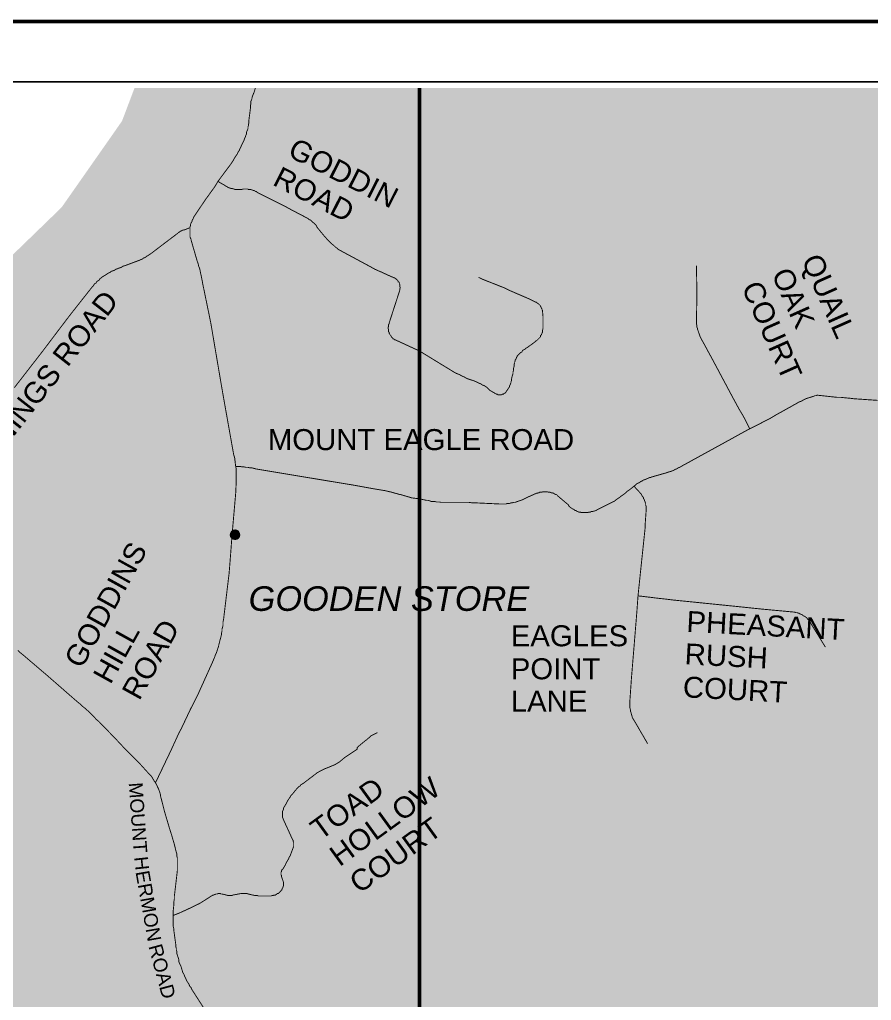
# Model space of a CAD drawing. Header units: millimetres. Extents: x 10 to 1080, y 12 to 847.
# Drawn here: x 719.5 to 861.5, y 683.6 to 847.1 of the extents above; entities that cross this region are included whole.
import ezdxf

# ---------------------------------------------------------------- set-up
doc = ezdxf.new("R2010")
doc.units = ezdxf.units.MM

msp = doc.modelspace()

# ---------------------------------------------------------------- hatches: boundary and pattern name
at = {"layer": 'H', "linetype": 'CONTINUOUS'}
for points in [[(944.704, 570.742), (940.47, 570.9), (936.149, 570.742), (931.827, 570.477), (929.64, 570.318), (927.523, 570.142), (925.318, 570.054), (923.202, 569.895), (920.997, 569.718), (918.88, 569.63), (916.675, 569.63), (912.354, 569.718), (909.814, 569.807), (907.627, 569.895), (905.422, 569.895), (903.129, 569.895), (900.853, 569.895), (898.472, 569.807), (896.108, 569.718), (893.815, 569.56), (891.364, 569.472), (889, 569.295), (886.619, 569.136), (884.167, 568.96), (881.803, 568.713), (879.334, 568.537), (876.882, 568.36), (874.518, 568.113), (872.067, 567.937), (869.597, 567.69), (867.234, 567.514), (864.87, 567.267), (862.401, 567.09), (860.037, 566.932), (857.673, 566.755), (855.292, 566.596), (853.017, 566.42), (850.724, 566.332), (848.607, 566.244), (852.17, 570.142), (834.037, 605.614), (843.703, 613.075), (870.797, 623.394), (903.041, 631.79), (912.777, 635.6), (906.939, 654.985), (902.458, 678.268), (899.231, 711.2), (894.662, 722.806), (891.452, 733.125), (876.635, 727.287), (871.467, 723.388), (859.861, 713.74), (846.243, 705.362), (834.637, 704.674), (819.82, 705.362), (804.333, 708.572), (802.375, 724.076), (797.207, 740.234), (785.618, 751.84), (767.503, 733.725), (751.999, 718.908), (742.35, 719.578), (729.403, 707.302), (723.988, 701.798), (721.448, 703.333), (717.638, 705.362), (713.74, 707.214), (709.842, 708.995), (705.785, 710.53), (701.71, 711.958), (701.622, 712.717), (696.807, 711.958), (694.355, 714.163), (691.974, 716.368), (690.88, 718.485), (686.47, 719.067), (681.567, 721.783), (676.998, 725.082), (672.835, 727.198), (667.932, 730.762), (664.122, 731.344), (664.722, 745.737), (679.962, 741.927), (687.828, 758.525), (694.937, 752.51), (696.207, 754.292), (696.119, 754.803), (696.383, 759.037), (696.965, 763.605), (697.9, 767.68), (699.258, 771.49), (700.952, 775.123), (701.71, 776.482), (701.463, 791.457), (726.528, 815.763), (736.6, 830.157), (738.681, 835.66), (948.849, 835.66), (948.849, 570.318), (944.704, 570.742)], [(780.627, 804.58), (779.357, 806.873), (778.087, 804.58), (779.357, 802.393), (780.627, 804.58), (780.627, 804.58)], [(780.627, 804.58), (780.362, 804.58), (779.357, 802.816), (778.422, 804.58), (779.357, 806.362), (780.362, 804.58), (780.627, 804.58), (779.357, 806.873), (778.087, 804.58), (779.357, 802.393), (780.627, 804.58), (780.627, 804.58)], [(757.255, 761.153), (757.079, 761.912), (756.744, 762.512), (756.144, 762.847), (755.474, 763.023), (754.715, 762.847), (754.115, 762.512), (753.78, 761.912), (753.604, 761.153), (753.78, 760.483), (754.115, 759.883), (754.715, 759.548), (755.474, 759.372), (756.144, 759.548), (756.744, 759.883), (757.079, 760.483), (757.255, 761.153), (757.255, 761.153)], [(757.079, 761.153), (756.92, 760.554), (756.567, 760.06), (756.073, 759.636), (755.474, 759.548), (754.803, 759.636), (754.292, 760.06), (753.957, 760.554), (753.78, 761.153), (753.957, 761.824), (754.292, 762.335), (754.803, 762.67), (755.474, 762.847), (756.073, 762.67), (756.567, 762.335), (756.92, 761.824), (757.079, 761.153), (757.079, 761.153)], [(756.32, 761.153), (756.232, 761.488), (756.073, 761.824), (755.809, 762), (755.474, 762.088), (755.05, 762), (754.803, 761.824), (754.627, 761.488), (754.539, 761.153), (754.627, 760.818), (754.803, 760.554), (755.05, 760.395), (755.474, 760.307), (755.809, 760.395), (756.073, 760.554), (756.232, 760.818), (756.32, 761.153), (756.32, 761.153)], [(756.144, 761.153), (756.073, 760.906), (755.985, 760.642), (755.721, 760.554), (755.474, 760.483), (755.138, 760.554), (754.962, 760.642), (754.803, 760.906), (754.715, 761.153), (754.803, 761.488), (754.962, 761.665), (755.138, 761.824), (755.474, 761.912), (755.721, 761.824), (755.985, 761.665), (756.073, 761.488), (756.144, 761.153), (756.144, 761.153)], [(802.375, 724.076), (804.333, 708.572), (819.82, 705.362), (834.637, 704.674), (846.243, 705.362), (859.861, 713.74), (871.467, 723.388), (876.635, 727.287), (891.452, 733.125), (894.662, 722.806), (899.231, 711.2), (902.458, 678.268), (906.939, 654.985), (912.777, 635.6), (903.041, 631.79), (870.797, 623.394), (843.703, 613.075), (834.037, 605.614), (852.17, 570.142), (848.607, 566.244), (849.207, 566.244), (834.637, 551.692), (840.475, 538.815), (802.711, 488.438), (802.217, 489.126), (800.435, 493.007), (798.83, 497.082), (795.355, 502.25), (792.215, 505.213), (789.005, 508.088), (786.289, 511.722), (784.437, 515.532), (783.078, 519.677), (782.391, 521.723), (780.874, 525.78), (778.334, 530.348), (775.794, 533.735), (773.007, 536.875), (769.955, 539.75), (766.727, 542.378), (763.27, 544.83), (759.707, 547.123), (755.985, 549.24), (754.115, 550.333), (752.263, 551.356), (750.305, 552.45), (748.365, 553.473), (746.407, 554.478), (744.467, 555.502), (742.615, 556.507), (740.657, 557.618), (739.652, 558.13), (732.525, 556.436), (732.79, 544.583), (726.264, 530.86), (723.142, 524.334), (722.207, 519.765), (722.877, 514.015), (725.593, 511.052), (734.219, 509.182), (736.177, 508.935), (733.302, 494.965), (732.278, 489.126), (728.98, 480.236), (737.605, 465.243), (747.518, 446.193), (733.548, 450.338), (730.409, 438.062), (720.76, 407.158), (717.885, 398.268), (714.745, 388.108), (713.475, 387.174), (712.047, 376.096), (715.945, 344.77), (716.615, 324.026), (716.439, 318.682), (723.388, 318.435), (731.608, 319.705), (737.358, 321.557), (743.373, 323.25), (749.635, 324.273), (754.962, 326.39), (761.488, 331.47), (750.641, 308.786), (742.95, 291.677), (741.257, 289.313), (754.715, 277.195), (760.801, 272.292), (760.73, 272.115), (769.444, 264.583), (777.487, 249.678), (794.597, 237.155), (804.333, 230.293), (811.777, 224.032), (798.054, 219.957), (781.473, 215.988), (770.043, 212.602), (757.502, 208.033), (746.072, 201.172), (734.06, 195.404), (725.082, 194.91), (725.258, 194.134), (725.593, 192.105), (725.752, 188.048), (725.17, 184.062), (724.905, 183.392), (714.587, 181.698), (699.17, 173.743), (696.295, 178.312), (682.078, 173.143), (680.879, 176.53), (652.868, 161.713), (660.647, 138.007), (660.4, 137.83), (656.749, 135.467), (653.203, 133.103), (649.552, 130.722), (645.918, 128.358), (642.285, 125.977), (638.634, 123.702), (635, 121.32), (631.349, 118.957), (627.803, 116.664), (624.152, 114.3), (620.942, 115.394), (619.584, 117.51), (618.402, 119.556), (617.22, 121.744), (616.038, 123.702), (614.68, 125.977), (613.569, 128.27), (612.299, 130.475), (610.958, 132.415), (609.424, 134.197), (608.154, 136.066), (606.795, 138.254), (605.367, 140.035), (603.673, 143.087), (601.892, 144.445), (599.863, 145.715), (598.17, 147.496), (596.724, 149.26), (595.118, 151.042), (593.513, 152.647), (591.22, 153.846), (589.439, 155.187), (587.675, 156.545), (586.052, 158.415), (585.717, 160.778), (585.047, 162.895), (584.112, 165.1), (582.172, 166.194), (580.549, 167.887), (579.543, 169.845), (578.785, 171.962), (577.762, 173.902), (576.668, 175.772), (575.398, 177.553), (573.775, 178.982), (571.659, 182.457), (568.784, 186.778), (566.932, 189.988), (565.82, 194.486), (564.462, 203.87), (563.704, 208.527), (563.88, 211.332), (563.704, 215.477), (563.457, 217.77), (563.28, 220.133), (563.368, 222.426), (563.28, 224.614), (562.857, 227.418), (561.675, 229.694), (560.828, 232.586), (561.428, 234.774), (561.852, 237.825), (561.922, 240.206), (561.587, 242.658), (561.763, 245.286), (562.01, 247.65), (561.852, 250.278), (561.164, 254.423), (561.922, 257.052), (562.522, 259.256), (562.275, 261.532), (561.499, 263.56), (560.405, 265.518), (559.805, 267.882), (559.223, 270.175), (557.953, 273.297), (556.26, 274.92), (554.814, 277.53), (554.39, 280), (553.72, 282.363), (552.962, 284.656), (551.85, 286.508), (550.668, 288.713), (549.222, 291.165), (547.194, 292.947), (545.412, 294.552), (543.56, 296.422), (543.719, 298.697), (542.537, 300.655), (540.42, 302.348), (538.057, 304.976), (535.34, 306.405), (532.553, 307.763), (530.26, 309.545), (528.232, 310.903), (526.874, 312.755), (526.45, 314.872), (524.51, 315.807), (522.305, 316.054), (518.248, 316.565), (515.779, 316.9), (513.592, 317.324), (511.387, 317.923), (508.935, 318.17), (507.153, 316.988), (506.465, 314.96), (505.037, 313.267), (503.255, 311.997), (501.897, 310.303), (500.292, 308.698), (498.422, 307.587), (496.658, 306.07), (495.212, 304.377), (494.453, 302.348), (493.942, 299.896), (493.607, 297.603), (493.942, 295.24), (494.453, 293.123), (495.212, 290.83), (495.723, 288.625), (494.03, 286.508), (493.342, 284.304), (491.649, 281.693), (489.462, 280.846), (485.14, 280.423), (481.577, 280.582), (479.637, 281.852), (478.102, 283.457), (476.673, 285.08), (475.068, 286.773), (472.863, 287.267), (470.658, 286.685), (468.965, 285.238), (467.184, 283.88), (465.067, 282.875), (463.462, 281.34), (464.732, 279.488), (466.602, 278.306), (468.63, 277.372), (469.724, 275.502), (468.877, 273.385), (467.095, 272.027), (463.973, 269.663), (462.104, 268.058), (460.075, 266.876), (457.958, 266.1), (455.665, 265.606), (452.702, 266.277), (450.674, 267.212), (448.469, 267.635), (444.835, 268.482), (442.718, 268.993), (440.514, 268.393), (436.792, 268.217), (434.763, 268.905), (432.805, 269.998), (431.465, 271.78), (432.647, 273.72), (433.405, 275.925), (433.317, 278.218), (432.805, 280.335), (432.894, 282.963), (431.959, 285.327), (428.925, 284.568), (426.72, 283.88), (424.603, 283.457), (421.375, 283.968), (419.188, 284.392), (417.072, 284.903), (415.025, 285.926), (412.838, 286.685), (410.792, 287.62), (409.698, 289.56), (409.875, 291.765), (410.298, 293.97), (410.298, 296.157), (409.61, 298.203), (408.252, 300.143), (406.4, 301.66), (404.53, 303.107), (402.837, 304.712), (400.897, 305.823), (399.715, 307.675), (400.297, 309.792), (399.962, 311.997), (397.845, 313.355), (395.905, 314.537), (394.547, 316.318), (393.1, 318.1), (391.672, 319.793), (390.225, 321.398), (388.108, 322.668), (386.592, 324.185), (385.057, 325.878), (383.452, 327.325), (381.582, 328.595), (379.465, 329.265), (378.125, 331.047), (378.037, 333.252), (377.349, 335.368), (375.92, 336.973), (374.05, 338.332), (372.11, 339.425), (370.152, 340.536), (368.035, 341.383), (365.919, 341.965), (363.555, 341.63), (361.615, 340.607), (359.745, 338.914), (357.875, 337.82), (355.935, 336.797), (353.818, 335.703), (351.878, 334.522), (350.255, 332.652), (348.915, 330.8), (347.98, 328.754), (347.133, 326.637), (345.599, 325.032), (343.323, 324.785), (340.184, 324.785), (337.732, 325.367), (335.615, 324.185), (334.522, 322.333), (334.433, 320.128), (334.098, 317.923), (332.899, 315.807), (331.805, 313.866), (330.958, 311.75), (330.712, 309.545), (330.288, 307.252), (329.935, 304.976), (329.688, 302.683), (329.018, 300.39), (328.083, 298.203), (327.325, 296.157), (327.06, 293.97), (328.665, 292.347), (329.935, 290.583), (328.665, 288.802), (326.39, 287.955), (323.25, 287.778), (321.045, 288.29), (319.864, 290.23), (318.682, 292.276), (316.812, 293.705), (314.025, 294.975), (311.732, 295.487), (309.615, 295.91), (307.763, 297.092), (306.405, 299.05), (305.47, 300.99), (304.712, 303.107), (303.689, 305.135), (301.995, 306.405), (300.302, 307.852), (298.962, 309.545), (297.268, 307.94), (296.422, 305.894), (293.282, 304.2), (291.5, 305.558), (289.648, 306.828), (287.69, 307.852), (287.267, 309.968), (287.69, 312.173), (285.75, 313.09), (283.457, 313.602), (281.34, 314.202), (279.224, 315.295), (278.642, 317.5), (277.954, 319.617), (276.013, 321.222), (274.144, 319.793), (272.874, 317.923), (269.998, 319.193), (268.217, 320.64), (266.435, 321.98), (263.984, 324.45), (262.202, 325.72), (260.862, 327.484), (261.108, 329.688), (261.867, 331.893), (262.714, 334.01), (262.467, 337.644), (261.532, 339.602), (260.597, 341.718), (258.992, 343.323), (255.94, 345.352), (253.065, 346.71), (251.195, 347.892), (249.167, 348.827), (248.92, 351.032), (250.19, 352.884), (251.707, 354.842), (254.088, 354.93), (255.782, 356.358), (257.969, 356.623), (260.174, 357.117), (261.444, 359.234), (261.779, 361.527), (261.62, 363.732), (260.438, 365.584), (258.992, 367.277), (256.117, 367.63), (255.429, 369.746), (254.088, 371.44), (252.307, 372.957), (250.525, 374.227), (248.497, 374.826), (247.138, 376.767), (248.162, 378.707), (247.385, 381), (245.78, 382.517), (245.622, 384.81), (244.687, 386.75), (243.575, 388.796), (242.235, 390.56), (241.035, 392.43), (239.518, 394.212), (239.43, 396.416), (240.453, 398.533), (240.612, 401.144), (240.788, 403.86), (239.43, 405.888), (238.584, 408.005), (236.467, 409.452), (235.038, 411.304), (233.08, 412.838), (233.168, 415.202), (234.103, 417.318), (235.462, 419.276), (236.978, 421.04), (238.072, 422.998), (237.825, 425.274), (237.49, 427.902), (236.22, 429.683), (234.527, 431.377), (232.657, 433.246), (230.628, 434.587), (229.182, 436.28), (227.489, 437.815), (226.219, 439.667), (224.79, 441.537), (223.943, 443.742), (222.92, 445.77), (220.98, 447.216), (218.775, 448.557), (216.57, 449.827), (214.365, 450.25), (212.249, 450.427), (209.797, 450.515), (206.163, 450.427), (203.87, 451.026), (201.595, 450.338), (199.972, 448.31), (201.665, 446.705), (199.549, 444.588), (196.938, 445.347), (194.822, 445.435), (192.105, 444.923), (189.054, 445.012), (187.202, 443.406), (184.908, 442.472), (182.88, 441.113), (181.01, 439.596), (179.317, 438.15), (177.288, 437.056), (175.084, 436.457), (173.055, 435.522), (170.762, 434.675), (168.575, 434.852), (166.793, 436.545), (165.947, 438.82), (165.259, 440.937), (163.142, 442.048), (160.955, 442.56), (158.574, 442.383), (156.369, 441.713), (154.005, 440.778), (151.377, 440.267), (148.59, 440.267), (146.385, 439.843), (145.45, 437.727), (145.115, 435.522), (142.663, 436.122), (142.152, 438.326), (140.458, 439.932), (138.43, 441.113), (136.472, 442.207), (134.285, 442.807), (131.745, 442.048), (128.605, 441.537), (126.153, 441.872), (123.525, 441.784), (121.497, 442.983), (120.05, 444.588), (117.775, 445.012), (116.082, 446.528), (116.152, 448.822), (114.124, 450.938), (112.607, 453.214), (111.425, 454.995), (110.155, 456.777), (108.797, 458.47), (107.527, 460.252), (106.257, 461.945), (104.898, 463.726), (103.54, 465.42), (102.182, 467.113), (100.842, 468.806), (99.572, 470.57), (98.213, 472.264), (95.585, 475.738), (93.133, 479.213), (90.682, 482.776), (88.477, 486.41), (86.448, 490.132), (84.578, 494.03), (83.062, 498.016), (81.527, 502.92), (80.433, 507.065), (79.498, 511.298), (78.74, 515.532), (78.228, 519.853), (77.805, 524.175), (77.558, 528.496), (77.47, 532.8), (77.558, 534.917), (77.558, 537.122), (77.717, 539.238), (77.893, 541.443), (78.052, 543.56), (78.317, 545.765), (78.564, 547.882), (79.252, 552.115), (80.098, 556.348), (81.192, 560.582), (82.374, 564.727), (84.402, 570.054), (86.448, 573.793), (87.63, 575.645), (117.687, 575.645), (138.007, 572.435), (144.445, 544.23), (141.905, 543.225), (154.764, 537.88), (160.443, 536.028), (171.185, 535.693), (189.318, 535.34), (206.834, 533.912), (226.06, 527.897), (227.842, 532.888), (253.912, 548.552), (259.239, 550.333), (265.677, 550.668), (269.575, 552.115), (277.019, 556.772), (283.122, 559.223), (290.989, 559.982), (306.317, 558.553), (306.652, 558.288), (307.005, 558.624), (310.885, 558.888), (317.659, 563.122), (325.543, 568.113), (333.745, 573.528), (338.825, 576.827), (341.365, 576.756), (344.928, 576.068), (348.492, 574.71), (351.949, 572.858), (355.759, 569.718), (358.228, 566.173), (359.234, 564.303), (360.257, 562.363), (362.462, 558.8), (365.425, 555.925), (369.993, 554.32), (376.255, 554.478), (378.46, 554.902), (380.577, 555.325), (382.782, 555.748), (384.898, 556.013), (387.773, 556.436), (392.007, 557.107), (396.064, 558.042), (400.138, 559.135), (404.107, 560.405), (408.005, 561.852), (411.903, 563.457), (415.713, 565.238), (419.435, 567.09), (423.069, 569.048), (424.18, 569.63), (421.128, 576.333), (406.224, 573.952), (411.057, 595.383), (409.452, 607.06), (401.408, 603.85), (401.832, 611.893), (404.618, 612.74), (404.195, 626.022), (394.882, 630.432), (373.539, 618.737), (369.482, 635.67), (377.19, 651.845), (407.405, 673.276), (407.829, 671.23), (482.177, 704.003), (500.715, 623.323), (501.227, 623.57), (505.372, 625.863), (509.182, 627.892), (512.992, 630.008), (516.802, 632.037), (520.612, 634.065), (522.552, 635.088), (524.422, 636.094), (526.362, 637.117), (528.232, 638.14), (530.172, 639.233), (532.042, 640.256), (534.335, 641.438), (544.495, 629.585), (550.422, 631.613), (546.523, 639.568), (541.532, 645.336), (541.602, 645.407), (545.412, 647.453), (549.222, 649.57), (553.032, 651.598), (556.772, 653.627), (560.582, 655.743), (564.392, 657.772), (568.202, 659.888), (572.012, 661.917), (575.733, 664.034), (579.543, 666.15), (583.353, 668.196), (587.163, 670.313), (590.885, 672.342), (596.724, 674.458), (601.133, 674.458), (603.338, 674.458), (605.455, 674.37), (607.642, 674.194), (609.847, 674.123), (611.964, 674.035), (614.168, 673.858), (616.373, 673.7), (618.49, 673.612), (620.695, 673.435), (622.882, 673.347), (624.999, 673.276), (629.32, 673.188), (633.642, 673.276), (637.875, 673.523), (642.108, 673.947), (646.254, 674.617), (650.399, 675.728), (653.627, 676.734), (657.684, 678.18), (661.67, 679.873), (665.568, 681.743), (669.378, 683.772), (673.1, 685.976), (676.734, 688.252), (680.297, 690.704), (683.683, 693.42), (687.07, 696.136), (690.192, 699.1), (693.332, 702.063), (696.207, 705.273), (699.082, 708.572), (701.71, 711.958), (705.785, 710.53), (709.842, 708.995), (713.74, 707.214), (717.638, 705.362), (721.448, 703.333), (723.988, 701.798), (729.403, 707.302), (742.35, 719.578), (751.999, 718.908), (767.503, 733.725), (785.618, 751.84), (797.207, 740.234), (802.375, 724.076), (802.375, 724.076)], [(737.535, 693.667), (736.265, 695.96), (734.995, 693.667), (736.265, 691.48), (737.535, 693.667), (737.535, 693.667)], [(737.535, 693.667), (737.27, 693.667), (736.265, 691.903), (735.33, 693.667), (736.265, 695.448), (737.27, 693.667), (737.535, 693.667), (736.265, 695.96), (734.995, 693.667), (736.265, 691.48), (737.535, 693.667), (737.535, 693.667)]]:
    msp.add_hatch(color=256, dxfattribs=at).paths.add_polyline_path(points)

# ---------------------------------------------------------------- linework, layer by layer
at = {"layer": 'P'}
for points, const_width in [([(16.157, 12.118), (16.157, 846.755), (1080.082, 846.755), (1080.082, 12.118), (16.157, 12.118)], 0.602), ([(42.245, 29.475), (42.245, 836.683), (948.002, 836.683), (948.002, 29.475), (42.245, 29.475), (42.245, 29.475)], 0.301), ([(786.201, 835.66), (786.201, 654.138), (678.092, 654.138), (569.965, 654.138), (569.965, 762.265), (569.965, 835.66)], 0.602), ([(752.581, 820.085), (754.786, 823.048), (754.962, 823.313), (755.121, 823.56), (755.297, 823.895), (755.474, 824.159), (755.632, 824.406), (755.809, 824.653), (755.968, 825.006), (756.144, 825.253), (756.232, 825.5), (756.814, 826.699), (756.902, 826.858), (756.991, 827.123), (757.079, 827.37), (757.167, 827.546), (757.238, 827.793), (757.326, 827.969), (757.326, 828.216), (757.414, 828.463), (757.502, 828.64), (757.59, 828.887), (757.59, 829.151), (757.661, 829.398), (757.661, 829.575), (757.749, 829.822), (757.749, 830.086), (757.749, 830.333), (758.014, 832.362), (758.014, 832.785), (758.084, 833.049), (758.084, 833.296), (758.084, 833.473), (758.172, 833.632), (758.261, 833.896), (758.261, 834.055), (758.349, 834.319), (758.437, 834.478), (758.508, 834.743), (758.596, 834.902), (758.684, 835.166), (758.772, 835.501), (758.825, 835.66)], 0.151), ([(948.831, 654.138), (894.327, 654.138), (786.201, 654.138), (786.201, 835.66)], 0.602), ([(747.924, 812.377), (747.924, 812.465), (748.012, 812.729), (748.012, 812.888), (748.101, 813.153), (748.189, 813.312), (748.277, 813.488), (748.277, 813.576), (748.348, 813.735), (748.436, 813.823), (748.524, 814.07), (748.612, 814.246), (750.552, 817.122), (752.087, 819.238), (752.581, 820.085)], 0.151), ([(752.581, 820.085), (753.604, 819.503), (753.851, 819.326), (754.027, 819.238), (754.204, 819.15), (754.274, 819.079), (754.539, 818.991), (754.786, 818.903), (754.962, 818.903), (755.209, 818.815), (755.297, 818.815), (755.474, 818.727), (755.632, 818.727), (755.721, 818.727), (755.968, 818.727), (756.144, 818.727), (756.479, 818.727), (756.814, 818.815), (756.991, 818.815), (757.167, 818.815), (757.238, 818.815), (757.414, 818.815), (757.59, 818.815), (757.661, 818.727), (757.837, 818.727), (757.925, 818.727), (758.084, 818.727), (758.261, 818.656), (758.349, 818.656), (758.508, 818.568), (758.596, 818.568), (758.772, 818.48), (758.86, 818.392), (759.019, 818.392), (759.107, 818.303), (759.195, 818.233), (759.354, 818.145), (763.252, 816.187), (763.588, 816.028), (763.94, 815.852), (764.187, 815.693), (764.522, 815.516), (767.574, 813.911), (767.75, 813.735), (767.997, 813.647), (768.085, 813.576), (768.174, 813.488), (768.332, 813.312), (768.597, 813.153), (768.756, 812.976), (768.932, 812.8), (769.02, 812.641), (769.091, 812.465), (770.202, 811.107), (770.714, 810.525), (770.872, 810.348), (771.137, 810.101), (771.296, 809.925), (771.56, 809.678), (771.895, 809.413), (772.142, 809.166), (772.478, 808.919), (772.654, 808.743), (772.989, 808.567), (778.157, 805.78), (778.757, 805.445), (779.339, 805.18), (779.939, 804.933), (780.45, 804.686), (781.032, 804.422), (781.791, 804.086), (781.967, 803.998), (782.055, 803.998), (782.144, 803.91), (782.302, 803.839), (782.302, 803.751), (782.479, 803.663), (782.567, 803.575), (782.638, 803.416), (782.638, 803.328), (782.726, 803.328), (782.814, 803.24), (782.814, 803.152), (782.814, 803.063), (782.902, 802.905), (782.902, 802.816), (782.902, 802.728), (782.902, 802.569), (782.99, 802.393), (782.902, 802.217), (782.902, 802.058), (782.902, 801.97), (781.121, 796.466), (781.121, 796.378), (781.032, 796.219), (781.032, 796.131), (781.032, 796.043), (781.032, 795.955), (781.032, 795.867), (780.944, 795.796), (780.944, 795.532), (781.032, 795.443), (781.032, 795.373), (781.032, 795.285), (781.032, 795.108), (781.032, 795.02), (781.121, 794.949), (781.121, 794.861), (781.121, 794.773), (781.209, 794.685), (781.209, 794.597), (781.368, 794.438), (781.456, 794.262), (781.544, 794.103), (781.632, 794.015), (781.72, 793.926), (781.791, 793.838), (781.879, 793.838), (781.967, 793.75), (782.055, 793.679), (782.144, 793.679), (786.201, 791.81), (789.252, 789.94), (791.88, 788.335), (792.304, 788.088), (792.798, 787.912), (793.221, 787.665), (793.644, 787.488), (794.068, 787.241), (794.332, 787.153), (794.579, 787.065), (794.844, 786.977), (795.091, 786.906), (795.338, 786.818), (795.514, 786.73), (795.761, 786.642), (796.025, 786.483), (796.272, 786.395), (796.449, 786.306), (796.696, 786.13), (796.96, 786.059), (797.207, 785.883), (797.384, 785.795), (797.542, 785.636), (797.878, 785.283), (798.301, 785.036), (798.477, 784.948), (798.724, 784.789), (798.812, 784.701), (798.901, 784.701), (798.989, 784.613), (799.077, 784.613), (799.148, 784.613), (799.236, 784.525), (799.324, 784.525), (799.412, 784.525), (799.5, 784.525), (799.571, 784.525), (799.659, 784.525), (799.747, 784.525), (799.835, 784.525), (799.994, 784.613), (800.082, 784.613), (800.171, 784.613), (800.171, 784.701), (800.259, 784.701), (800.347, 784.789), (800.418, 784.789), (800.506, 784.86), (800.594, 784.948), (800.682, 785.125), (800.77, 785.213), (800.841, 785.372), (800.929, 785.46), (801.017, 785.636), (801.105, 785.707), (801.194, 785.883), (801.194, 785.971), (801.264, 786.13), (801.352, 786.306), (801.352, 786.395), (801.441, 786.553), (801.441, 786.73), (801.529, 786.906), (801.529, 786.977), (801.529, 787.153), (801.617, 787.576), (801.776, 788.088), (801.776, 788.335), (801.864, 788.67), (801.864, 788.935), (801.952, 789.27), (801.952, 789.358), (801.952, 789.605), (802.04, 789.781), (802.04, 789.94), (802.111, 790.116), (802.111, 790.293), (802.199, 790.363), (802.287, 790.54), (802.375, 790.787), (802.464, 790.875), (802.464, 790.963), (802.534, 791.051), (802.711, 791.21), (802.887, 791.386), (803.046, 791.563), (803.222, 791.633), (803.31, 791.81), (803.469, 791.986), (803.645, 792.057), (803.804, 792.145), (803.981, 792.321), (804.157, 792.409), (805.427, 793.327), (805.498, 793.415), (805.586, 793.503), (805.674, 793.503), (805.762, 793.591), (805.85, 793.679), (806.009, 793.838), (806.097, 793.926), (806.185, 794.015), (806.274, 794.103), (806.344, 794.173), (806.344, 794.35), (806.432, 794.438), (806.521, 794.526), (806.521, 794.597), (806.609, 794.773), (806.609, 794.861), (806.697, 794.949), (806.697, 795.108), (806.697, 795.285), (806.768, 795.532), (806.768, 795.708), (806.768, 795.955), (806.768, 796.219), (806.768, 796.466), (806.768, 796.643), (806.768, 796.89), (806.768, 797.225), (806.768, 797.56), (806.697, 798.407), (806.697, 798.583), (806.609, 798.671), (806.609, 798.759), (806.609, 798.83), (806.521, 798.918), (806.521, 799.006), (806.432, 799.095), (806.432, 799.183), (806.344, 799.253), (806.344, 799.342), (806.274, 799.43), (806.185, 799.518), (806.097, 799.606), (806.009, 799.677), (805.921, 799.765), (805.85, 799.765), (805.762, 799.853), (805.674, 799.941), (805.586, 799.941), (804.58, 800.453), (801.264, 801.882), (800.418, 802.305), (796.537, 803.839), (796.449, 803.91), (796.025, 804.086)], 0.151), ([(718.644, 785.707), (723.124, 791.475), (727.869, 797.736), (731.679, 802.569), (731.855, 802.728), (731.926, 802.905), (732.102, 803.063), (732.278, 803.152), (732.349, 803.328), (732.525, 803.487), (732.702, 803.575), (732.861, 803.751), (732.949, 803.91), (733.125, 803.998), (733.284, 804.175), (733.46, 804.263), (733.884, 804.51), (734.131, 804.686), (734.395, 804.845), (734.642, 804.933), (734.818, 805.109), (735.065, 805.18), (735.312, 805.268), (735.577, 805.445), (735.824, 805.533), (736, 805.603), (736.247, 805.692), (736.512, 805.78), (736.759, 805.956), (737.006, 806.027), (737.27, 806.115), (739.122, 806.803), (739.299, 806.873), (739.546, 806.962), (739.722, 807.05), (739.969, 807.138), (740.145, 807.297), (740.392, 807.385), (740.569, 807.473), (740.745, 807.649), (740.992, 807.72), (741.151, 807.896), (741.327, 807.985), (745.896, 811.459), (746.072, 811.618), (746.16, 811.618), (746.231, 811.706), (746.319, 811.795), (746.407, 811.795), (746.495, 811.883), (746.584, 811.883), (746.672, 811.953), (747.095, 812.042), (747.924, 812.377)], 0.151), ([(755.544, 772.583), (755.474, 773.095), (755.474, 773.359), (755.385, 773.695), (755.385, 773.942), (755.297, 774.277), (755.209, 774.541), (753.851, 782.161), (753.181, 785.971), (752.158, 791.986), (751.399, 796.466), (750.041, 803.063), (749.97, 803.487), (749.882, 803.91), (749.794, 804.333), (749.706, 804.757), (749.618, 805.18), (749.547, 805.533), (749.371, 805.956), (749.282, 806.379), (749.124, 806.803), (748.101, 810.348), (748.101, 810.525), (748.012, 810.613), (747.924, 810.86), (747.924, 811.195), (747.924, 811.371), (747.924, 811.459), (747.924, 811.618), (747.924, 811.883), (747.924, 812.218), (747.924, 812.377)], 0.151), ([(841.234, 778.863), (840.564, 780.203), (840.052, 781.138), (839.541, 781.985), (839.029, 782.92), (838.518, 783.855), (836.401, 787.823), (835.131, 790.205), (833.438, 793.327), (833.191, 793.75), (833.014, 794.103), (832.944, 794.262), (832.767, 794.773), (832.679, 795.02), (832.591, 795.285), (832.52, 795.443), (832.52, 795.62), (832.432, 795.796), (832.432, 795.955), (832.432, 796.131), (832.344, 796.29), (832.344, 796.466), (832.344, 796.643), (832.344, 796.802), (832.432, 801.299), (832.344, 806.027)], 0.151), ([(841.234, 778.863), (842.927, 779.709), (844.709, 780.627), (845.714, 781.226), (848.007, 782.496), (849.189, 783.167), (849.277, 783.255), (849.789, 783.431), (850.547, 783.855), (851.905, 784.278), (852.064, 784.366), (852.152, 784.366), (852.241, 784.366), (852.417, 784.437), (852.488, 784.437), (852.576, 784.437), (852.664, 784.437), (855.715, 784.102), (856.386, 784.102), (857.144, 784.013), (857.92, 783.943), (858.679, 783.855), (862.577, 783.59)], 0.151), ([(821.937, 769.285), (822.272, 769.549), (822.431, 769.708), (822.607, 769.796), (822.854, 769.885), (823.031, 770.043), (823.207, 770.132), (823.278, 770.132), (823.366, 770.22), (823.542, 770.308), (823.789, 770.396), (823.965, 770.467), (824.124, 770.555), (824.389, 770.643), (824.548, 770.731), (824.724, 770.731), (824.9, 770.819), (825.147, 770.89), (826.929, 771.402), (827.264, 771.49), (827.511, 771.578), (827.775, 771.666), (828.022, 771.737), (828.287, 771.825), (828.534, 771.913), (828.781, 772.089), (829.045, 772.16), (829.292, 772.336), (829.557, 772.425), (829.804, 772.583), (838.447, 777.328), (839.364, 777.84), (841.234, 778.863)], 0.151), ([(742.174, 719.843), (744.802, 725.346), (746.072, 728.133), (746.495, 728.909), (747.924, 731.943), (749.371, 734.836), (751.664, 739.916), (752.087, 740.922), (752.158, 741.186), (752.334, 741.521), (752.422, 741.768), (752.51, 742.103), (752.669, 742.527), (752.757, 742.95), (752.845, 743.303), (752.934, 743.638), (753.004, 743.885), (753.092, 744.22), (753.181, 744.573), (753.181, 744.82), (753.269, 745.155), (753.269, 745.49), (753.357, 745.755), (753.428, 746.09), (753.428, 746.425), (753.428, 746.689), (753.516, 747.025), (754.451, 754.803), (754.698, 757.943), (754.874, 760.307), (754.962, 761.418), (755.544, 768.103), (755.632, 770.043), (755.632, 770.396), (755.632, 770.643), (755.632, 770.978), (755.632, 771.243), (755.632, 771.578), (755.632, 771.913), (755.632, 772.16), (755.544, 772.583)], 0.151), ([(755.544, 772.583), (755.897, 772.583), (756.232, 772.583), (756.567, 772.513), (756.902, 772.513), (757.238, 772.425), (757.59, 772.425), (757.925, 772.336), (758.261, 772.336), (758.931, 772.16), (766.974, 770.819), (775.194, 769.461), (778.492, 768.862), (780.521, 768.526), (780.874, 768.438), (781.544, 768.279), (781.879, 768.191), (782.144, 768.103), (782.479, 768.015), (782.814, 767.927), (783.149, 767.856), (784.331, 767.503), (784.595, 767.433), (784.842, 767.345), (786.201, 767.168), (787.382, 766.921), (787.647, 766.921), (787.894, 766.833), (788.141, 766.745), (788.494, 766.745), (788.741, 766.745), (788.988, 766.657), (789.252, 766.657), (789.499, 766.657), (789.764, 766.586), (790.011, 766.586), (790.258, 766.586), (790.522, 766.586), (790.857, 766.586), (791.104, 766.586), (791.704, 766.586), (792.374, 766.586), (793.062, 766.586), (793.732, 766.586), (794.42, 766.586), (795.091, 766.498), (795.69, 766.498), (799.5, 766.322), (799.659, 766.322), (799.924, 766.322), (800.171, 766.322), (800.347, 766.322), (800.594, 766.322), (800.77, 766.41), (801.017, 766.41), (801.194, 766.41), (801.441, 766.498), (801.617, 766.498), (801.864, 766.586), (802.111, 766.586), (802.287, 766.657), (802.799, 766.833), (803.31, 767.009), (803.804, 767.256), (804.316, 767.503), (805.674, 768.103), (805.85, 768.103), (805.921, 768.191), (806.097, 768.191), (806.185, 768.279), (806.344, 768.279), (806.432, 768.279), (806.609, 768.279), (806.697, 768.35), (806.856, 768.35), (806.944, 768.35), (807.12, 768.35), (807.191, 768.35), (807.367, 768.35), (807.455, 768.35), (807.702, 768.279), (807.879, 768.279), (807.967, 768.279), (808.126, 768.191), (808.214, 768.191), (808.302, 768.191), (808.461, 768.103), (808.549, 768.103), (808.637, 768.015), (808.814, 767.927), (809.061, 767.856), (809.149, 767.768), (809.237, 767.68), (809.308, 767.592), (810.93, 766.233), (811.001, 766.163), (811.089, 765.986), (811.177, 765.898), (811.354, 765.739), (811.601, 765.563), (811.689, 765.475), (811.777, 765.475), (811.936, 765.387), (812.024, 765.316), (812.112, 765.228), (812.271, 765.228), (812.359, 765.14), (812.535, 765.052), (812.782, 764.963), (813.047, 764.963), (813.118, 764.893), (813.294, 764.893), (813.47, 764.893), (813.717, 764.893), (814.052, 764.893), (814.229, 764.893), (814.388, 764.963), (814.476, 764.963), (814.652, 764.963), (814.811, 765.052), (814.987, 765.052), (815.322, 765.14), (815.587, 765.228), (815.746, 765.316), (815.834, 765.387), (816.01, 765.475), (818.374, 766.657), (818.621, 766.745), (819.044, 767.08), (819.556, 767.433), (819.732, 767.592), (820.244, 767.927), (820.667, 768.279), (820.826, 768.438), (821.425, 768.862), (821.937, 769.285)], 0.151), ([(821.937, 769.285), (822.942, 768.191), (823.031, 768.103), (823.207, 767.856), (823.278, 767.68), (823.366, 767.592), (823.542, 767.345), (823.542, 767.168), (823.63, 767.08), (823.701, 766.921), (823.701, 766.833), (823.789, 766.657), (823.877, 766.41), (823.877, 766.075), (823.965, 765.986), (823.965, 765.81), (823.965, 765.651), (823.965, 765.475), (823.965, 765.228), (823.789, 762.776), (823.789, 762.265), (823.207, 756.761), (822.607, 750.993)], 0.151), ([(822.607, 750.993), (822.431, 748.542), (822.008, 743.303), (821.514, 737.288), (821.249, 733.478), (821.249, 733.39), (821.249, 733.055), (821.249, 732.878), (821.249, 732.719), (821.249, 732.543), (821.249, 732.367), (821.337, 732.032), (821.337, 731.785), (821.425, 731.608), (821.514, 731.273), (821.584, 731.026), (821.672, 730.673), (821.849, 730.426), (824.212, 726.369)], 0.151), ([(822.607, 750.993), (823.366, 750.923), (824.054, 750.835), (824.812, 750.746), (825.482, 750.658), (826.241, 750.57), (826.929, 750.499), (827.687, 750.411), (828.358, 750.323), (838.447, 749.3), (843.174, 748.806), (848.678, 748.295), (848.766, 748.295), (848.942, 748.206), (849.03, 748.206), (849.189, 748.206), (849.277, 748.118), (849.454, 748.118), (849.524, 748.03), (849.701, 747.959), (849.948, 747.871), (850.036, 747.783), (850.124, 747.695), (850.371, 747.607), (850.459, 747.536), (850.724, 747.36), (850.794, 747.272), (850.882, 747.113), (850.971, 747.025), (851.059, 746.936), (851.218, 746.76), (851.817, 745.755), (853.846, 742.456)], 0.151), ([(719.226, 741.945), (719.649, 741.521), (720.072, 741.186), (724.147, 737.711), (728.715, 733.725), (729.315, 733.213), (729.738, 732.878), (730.074, 732.543), (730.497, 732.208), (731.255, 731.52), (731.926, 730.85), (732.278, 730.426), (732.702, 730.091), (735.489, 727.216), (737.006, 725.593), (737.429, 725.17), (739.299, 723.318), (740.992, 721.448), (741.151, 721.289), (741.239, 721.201), (741.415, 721.025), (741.504, 720.866), (741.662, 720.69), (741.751, 720.513), (741.839, 720.355), (741.927, 720.178), (742.086, 720.019), (742.174, 719.843)], 0.151), ([(745.137, 697.742), (746.231, 698.165), (746.319, 698.253), (746.407, 698.253), (747.342, 698.676), (749.282, 699.611), (749.459, 699.699), (749.882, 699.946), (751.734, 701.128), (751.822, 701.128), (751.999, 701.216), (752.087, 701.216), (752.246, 701.305), (752.51, 701.305), (752.581, 701.393), (752.669, 701.393), (752.845, 701.393), (753.004, 701.393), (753.092, 701.305), (753.269, 701.305), (754.027, 701.128), (754.274, 701.04), (754.362, 701.04), (754.627, 701.04), (754.698, 701.04), (754.874, 701.04), (755.05, 701.128), (756.479, 701.393), (756.655, 701.393), (756.814, 701.393), (757.079, 701.393), (757.414, 701.393), (757.661, 701.305), (758.014, 701.216), (758.86, 701.04), (759.019, 701.04), (759.195, 701.04), (759.354, 700.969), (759.531, 700.969), (759.778, 700.969), (759.954, 700.969), (760.13, 700.969), (760.289, 700.969), (761.4, 700.969), (761.471, 700.969), (761.559, 701.04), (761.735, 701.04), (761.824, 701.04), (761.894, 701.128), (761.982, 701.128), (762.159, 701.128), (762.247, 701.216), (762.318, 701.216), (762.406, 701.305), (762.494, 701.393), (762.67, 701.393), (762.741, 701.463), (762.829, 701.552), (763.005, 701.728), (763.005, 701.816), (763.094, 701.816), (763.164, 701.975), (763.252, 701.975), (763.252, 702.063), (763.341, 702.31), (763.429, 702.398), (763.429, 702.486), (763.429, 702.575), (763.517, 702.663), (763.517, 702.733), (763.517, 702.822), (763.517, 702.91), (763.517, 702.998), (763.517, 703.086), (763.517, 703.245), (763.517, 703.333), (763.429, 703.421), (763.429, 703.509), (763.164, 704.268), (763.164, 704.356), (763.164, 704.427), (763.094, 704.515), (763.094, 704.603), (763.094, 704.691), (763.094, 704.779), (763.094, 704.85), (763.094, 704.938), (763.164, 705.026), (763.164, 705.115), (763.164, 705.203), (763.252, 705.273), (763.252, 705.362), (763.341, 705.362), (763.852, 706.208), (763.94, 706.473), (764.099, 706.72), (764.187, 706.896), (764.364, 707.143), (764.434, 707.39), (764.611, 707.655), (765.122, 709.013), (765.21, 709.172), (765.21, 709.26), (765.21, 709.348), (765.21, 709.436), (765.21, 709.595), (765.21, 709.683), (765.21, 709.771), (765.21, 709.93), (765.122, 710.106), (765.122, 710.195), (765.122, 710.283), (765.034, 710.353), (763.517, 713.669), (763.429, 713.916), (763.341, 714.093), (763.341, 714.163), (763.341, 714.34), (763.341, 714.428), (763.341, 714.675), (763.341, 714.763), (763.341, 714.851), (763.341, 714.939), (763.341, 715.098), (763.429, 715.275), (763.517, 715.433), (763.517, 715.61), (763.588, 715.786), (763.676, 715.857), (764.275, 716.968), (764.364, 717.127), (764.522, 717.303), (764.611, 717.479), (764.699, 717.638), (764.858, 717.815), (764.946, 717.903), (765.704, 718.82), (765.792, 718.908), (766.057, 719.173), (766.128, 719.243), (766.304, 719.332), (766.392, 719.508), (766.551, 719.596), (766.815, 719.755), (768.932, 721.36), (769.02, 721.448), (769.179, 721.536), (769.355, 721.625), (769.444, 721.713), (769.602, 721.783), (769.779, 721.872), (769.938, 721.96), (770.114, 722.048), (770.29, 722.136), (771.137, 722.471), (772.142, 722.895), (772.83, 723.318), (773.748, 724.076), (775.794, 725.435), (775.794, 725.523), (775.794, 725.593), (775.794, 725.682), (775.864, 725.77), (775.952, 725.858), (776.041, 725.946), (777.064, 726.793), (777.399, 727.04), (777.558, 727.216), (777.822, 727.375), (777.981, 727.551), (778.157, 727.71), (779.18, 728.222)], 0.151), ([(742.174, 719.843), (742.35, 719.508), (742.438, 719.332), (742.509, 719.173), (742.597, 718.996), (742.685, 718.82), (742.774, 718.573), (742.862, 718.397), (742.932, 718.062), (743.021, 717.815), (743.021, 717.638), (743.691, 715.01), (744.467, 712.399), (744.89, 711.041), (745.314, 709.595), (745.649, 708.237), (745.737, 707.99), (745.737, 707.813), (745.737, 707.566), (745.808, 707.39), (745.808, 707.143), (745.808, 706.896), (745.808, 706.72), (745.808, 706.473), (745.808, 706.208), (745.808, 706.049), (745.808, 705.785), (745.808, 705.538), (745.808, 705.362), (745.808, 705.115), (745.384, 701.463), (745.314, 700.969), (745.314, 700.458), (745.225, 699.946), (745.225, 699.435), (745.137, 698.588), (745.137, 698.341), (745.137, 698.006), (745.137, 697.742)], 0.151), ([(745.137, 697.742), (745.137, 697.406), (745.137, 697.159), (745.137, 696.807), (745.137, 696.472), (745.137, 696.225), (745.137, 695.889), (745.225, 695.537), (745.225, 695.466), (745.225, 695.29), (745.561, 692.838), (745.561, 692.503), (745.649, 692.238), (745.649, 691.991), (745.737, 691.727), (745.737, 691.392), (745.808, 691.145), (745.896, 690.88), (745.984, 690.633), (746.072, 690.298), (746.072, 690.033), (746.16, 689.786), (746.407, 689.275), (746.495, 689.028), (746.584, 688.693), (746.672, 688.428), (746.742, 688.181), (746.919, 687.917), (747.007, 687.67), (747.254, 687.158), (747.342, 686.911), (747.501, 686.647), (747.677, 686.4), (747.924, 685.888), (748.101, 685.729), (748.189, 685.465), (748.348, 685.218), (751.24, 680.72)], 0.151)]:
    msp.add_lwpolyline(points, dxfattribs=dict(at, const_width=const_width))

# ---------------------------------------------------------------- texts
at = {"layer": 'T', "attachment_point": 1}
for s, insert, char_height, rotation in [('{\\fArial|b0|i0|c0|p18;GODDIN }', (765.6, 827.5), 3.5, 333), ('{\\fArial|b0|i0|c0|p18;ROAD}', (763.1, 822.7), 3.5, 333), ('{\\fArial|b0|i0|c0|p18;QUAIL }', (853, 808.4), 3.5, 294), ('{\\fArial|b0|i0|c0|p18;OAK }', (848, 806.1), 3.5, 294), ('{\\fArial|b0|i0|c0|p18;COURT}', (843, 803.9), 3.5, 294), ('{\\fArial|b0|i0|c0|p18;JENNINGS ROAD}', (708.7, 770.6), 3.5, 52), ('{\\fArial|b0|i0|c0|p18;GODDINS }', (726.8, 740.4), 3.5, 61), ('{\\fArial|b0|i0|c0|p18;PHEASANT }', (830.8, 748.5), 3.5, 357), ('{\\fArial|b0|i0|c0|p18;ROAD}', (736.4, 735.1), 3.5, 61), ('{\\fArial|b0|i0|c0|p18;HILL }', (731.6, 737.8), 3.5, 61), ('{\\fArial|b0|i0|c0|p18;RUSH}', (830.5, 743.1), 3.5, 357), ('{\\fArial|b0|i0|c0|p18;COURT}', (830.2, 737.6), 3.5, 357), ('{\\fArial|b0|i0|c0|p18;HOLLOW}', (770.8, 708.6), 3.5, 36), ('{\\fArial|b0|i0|c0|p18;MOUNT }', (740, 720), 2.3, 274), ('{\\fArial|b0|i0|c0|p18;TOAD}', (767.6, 713), 3.5, 36), ('{\\fArial|b0|i0|c0|p18;COURT}', (774.1, 704.1), 3.5, 36), ('{\\fArial|b0|i0|c0|p18;H}', (740.9, 707.7), 2.3, 276), ('{\\fArial|b0|i0|c0|p18;ERMON }', (741.1, 705.4), 2.3, 280), ('{\\fArial|b0|i0|c0|p18;ROAD}', (743.2, 693.2), 2.3, 285)]:
    msp.add_mtext(s, dxfattribs=dict(at, insert=insert, char_height=char_height, rotation=rotation))
for s, insert, char_height in [('{\\fArial|b0|i0|c0|p18;MOUNT EAGLE ROAD}', (760.9, 778.8), 3.5), ('{\\fArial|b0|i1|c0|p18;GOODEN STORE}', (757.7, 752.6), 4.1), ('{\\fArial|b0|i0|c0|p18;EAGLES}', (801.4, 746.1), 3.5), ('{\\fArial|b0|i0|c0|p18;POINT}', (801.4, 740.6), 3.5), ('{\\fArial|b0|i0|c0|p18;LANE}', (801.4, 735.2), 3.5)]:
    msp.add_mtext(s, dxfattribs=dict(at, insert=insert, char_height=char_height))

doc.saveas('drawing.dxf')
